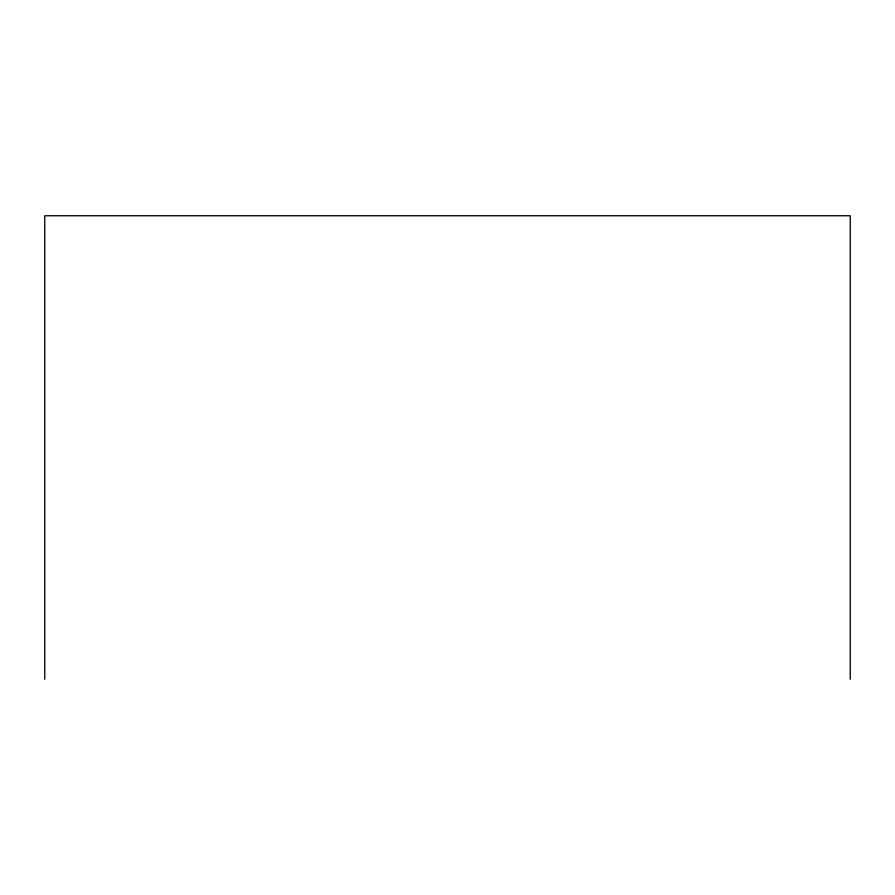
<?xml version="1.0" encoding="UTF-8"?>
<svg xmlns="http://www.w3.org/2000/svg" width="895" height="895" viewBox="0 0 895 895"><rect width="100%" height="100%" fill="white"/><g stroke="black" fill="none" stroke-linecap="round" stroke-linejoin="round"><path stroke-width="1.34" d="M850.25 679.238L850.25 215.762L44.75 215.762L44.75 679.238"/></g></svg>
